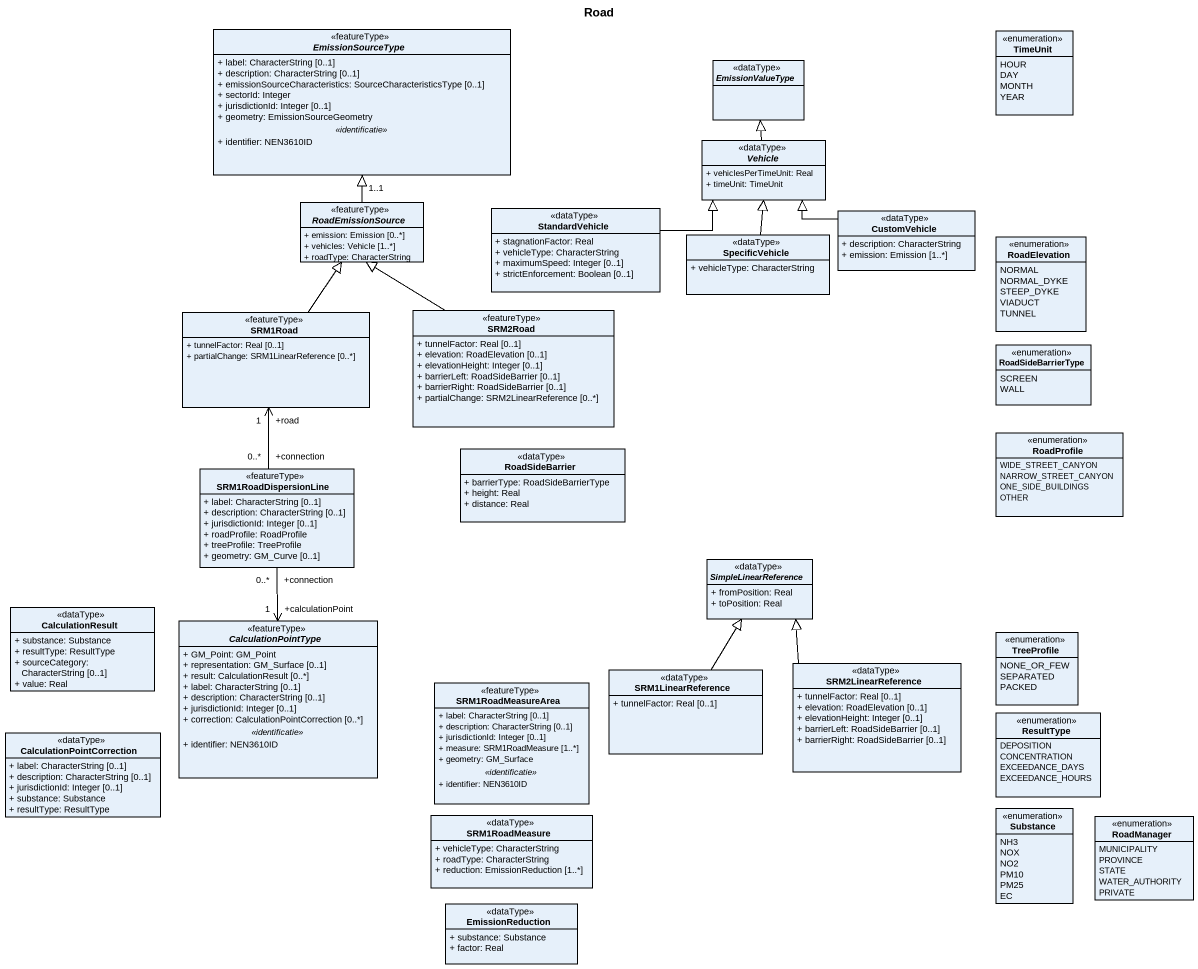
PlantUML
@startuml
title Road
hide circle
hide empty members
skinparam classAttributeIconSize 0
abstract class EmissionSourceType <<featureType>> {
  + label: CharacterString [0..1]
  + description: CharacterString [0..1]
  + emissionSourceCharacteristics: SourceCharacteristicsType [0..1]
  + sectorId: Integer
  + jurisdictionId: Integer [0..1]
  + geometry: EmissionSourceGeometry
  .. <<identificatie>> ..
  + identifier: NEN3610ID
}
enum TimeUnit {
  HOUR
  DAY
  MONTH
  YEAR
}
abstract class EmissionValueType <<dataType>>
abstract class Vehicle <<dataType>> {
  + vehiclesPerTimeUnit: Real
  + timeUnit: TimeUnit
}
abstract class RoadEmissionSource <<featureType>> {
  + emission: Emission [0..*]
  + vehicles: Vehicle [1..*]
  + roadType: CharacterString
}
class StandardVehicle <<dataType>> {
  + stagnationFactor: Real
  + vehicleType: CharacterString
  + maximumSpeed: Integer [0..1]
  + strictEnforcement: Boolean [0..1]
}
class CustomVehicle <<dataType>> {
  + description: CharacterString
  + emission: Emission [1..*]
}
class SpecificVehicle <<dataType>> {
  + vehicleType: CharacterString
}
enum RoadElevation {
  NORMAL
  NORMAL_DYKE
  STEEP_DYKE
  VIADUCT
  TUNNEL
}
class SRM1Road <<featureType>> {
  + tunnelFactor: Real [0..1]
  + partialChange: SRM1LinearReference [0..*]
}
class SRM2Road <<featureType>> {
  + tunnelFactor: Real [0..1]
  + elevation: RoadElevation [0..1]
  + elevationHeight: Integer [0..1]
  + barrierLeft: RoadSideBarrier [0..1]
  + barrierRight: RoadSideBarrier [0..1]
  + partialChange: SRM2LinearReference [0..*]
}
enum RoadSideBarrierType {
  SCREEN
  WALL
}
class RoadSideBarrier <<dataType>> {
  + barrierType: RoadSideBarrierType
  + height: Real
  + distance: Real
}
enum RoadProfile {
  WIDE_STREET_CANYON
  NARROW_STREET_CANYON
  ONE_SIDE_BUILDINGS
  OTHER
}
class SRM1RoadDispersionLine <<featureType>> {
  + label: CharacterString [0..1]
  + description: CharacterString [0..1]
  + jurisdictionId: Integer [0..1]
  + roadProfile: RoadProfile
  + treeProfile: TreeProfile
  + geometry: GM_Curve [0..1]
}
abstract class SimpleLinearReference <<dataType>> {
  + fromPosition: Real
  + toPosition: Real
}
class CalculationResult <<dataType>> {
  + substance: Substance
  + resultType: ResultType
  + sourceCategory: CharacterString [0..1]
  + value: Real
}
abstract class CalculationPointType <<featureType>> {
  + GM_Point: GM_Point
  + representation: GM_Surface [0..1]
  + result: CalculationResult [0..*]
  + label: CharacterString [0..1]
  + description: CharacterString [0..1]
  + jurisdictionId: Integer [0..1]
  + correction: CalculationPointCorrection [0..*]
  .. <<identificatie>> ..
  + identifier: NEN3610ID
}
enum TreeProfile {
  NONE_OR_FEW
  SEPARATED
  PACKED
}
class SRM1RoadMeasureArea <<featureType>> {
  + label: CharacterString [0..1]
  + description: CharacterString [0..1]
  + jurisdictionId: Integer [0..1]
  + measure: SRM1RoadMeasure [1..*]
  + geometry: GM_Surface
  .. <<identificatie>> ..
  + identifier: NEN3610ID
}
class SRM1LinearReference <<dataType>> {
  + tunnelFactor: Real [0..1]
}
class SRM2LinearReference <<dataType>> {
  + tunnelFactor: Real [0..1]
  + elevation: RoadElevation [0..1]
  + elevationHeight: Integer [0..1]
  + barrierLeft: RoadSideBarrier [0..1]
  + barrierRight: RoadSideBarrier [0..1]
}
class CalculationPointCorrection <<dataType>> {
  + label: CharacterString [0..1]
  + description: CharacterString [0..1]
  + jurisdictionId: Integer [0..1]
  + substance: Substance
  + resultType: ResultType
}
enum ResultType {
  DEPOSITION
  CONCENTRATION
  EXCEEDANCE_DAYS
  EXCEEDANCE_HOURS
}
enum Substance {
  NH3
  NOX
  NO2
  PM10
  PM25
  EC
}
class SRM1RoadMeasure <<dataType>> {
  + vehicleType: CharacterString
  + roadType: CharacterString
  + reduction: EmissionReduction [1..*]
}
enum RoadManager {
  MUNICIPALITY
  PROVINCE
  STATE
  WATER_AUTHORITY
  PRIVATE
}
class EmissionReduction <<dataType>> {
  + substance: Substance
  + factor: Real
}
Vehicle -up-|> EmissionValueType
RoadEmissionSource -up-|> "1..1" EmissionSourceType
StandardVehicle -right-|> Vehicle
CustomVehicle -left-|> Vehicle
SpecificVehicle -up-|> Vehicle
SRM1Road -up-|> RoadEmissionSource
SRM2Road -up-|> RoadEmissionSource
SRM1RoadDispersionLine "+connection\n0..*" -up-> "+road\n1" SRM1Road
CalculationPointType "+calculationPoint\n1" <-up- "+connection\n0..*" SRM1RoadDispersionLine
SRM1LinearReference -up-|> SimpleLinearReference
SRM2LinearReference -up-|> SimpleLinearReference
@enduml
